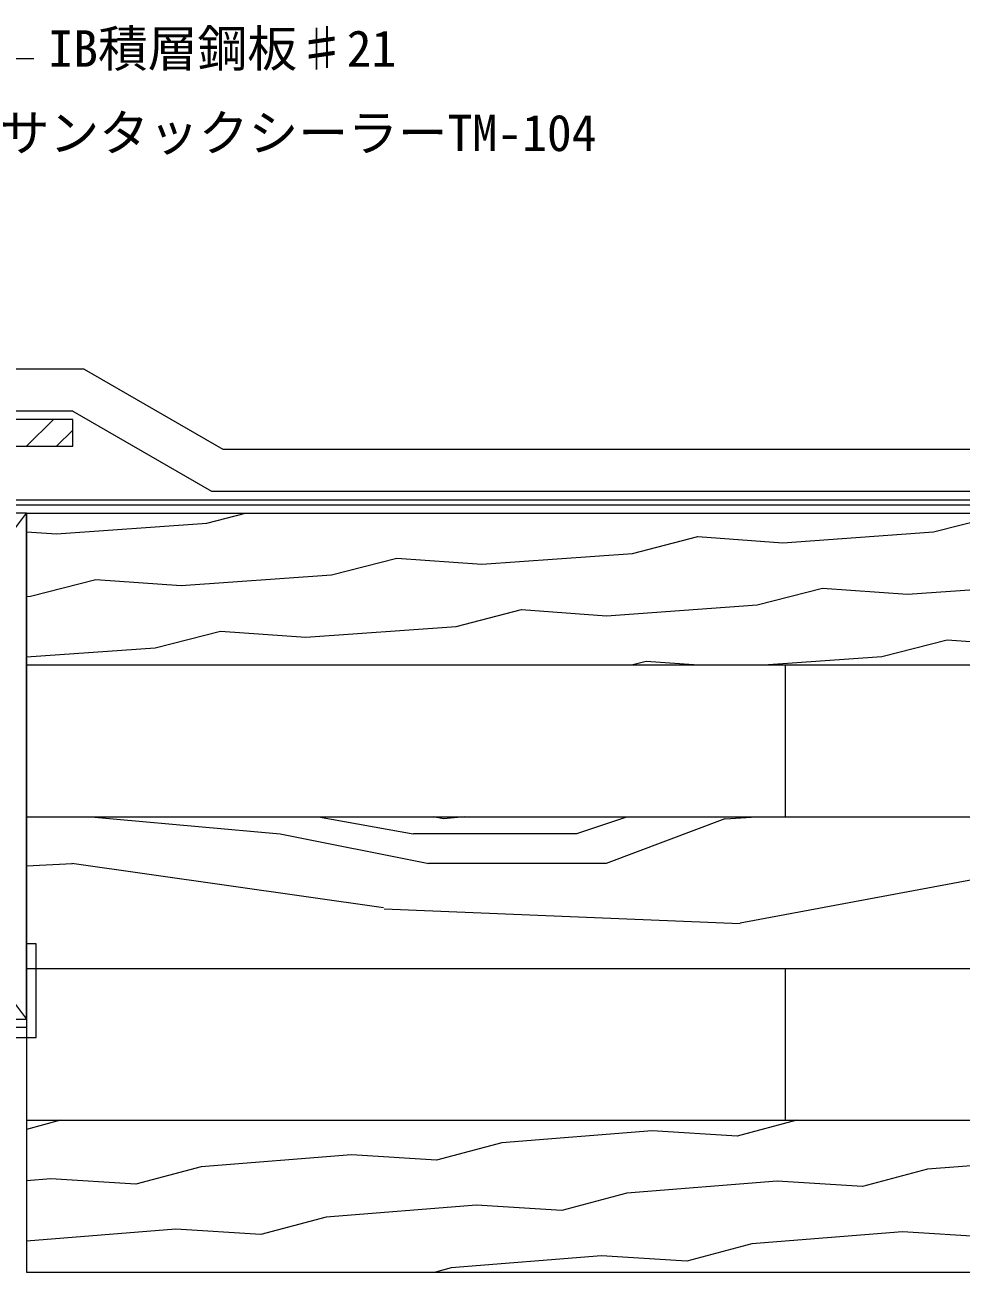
# Model space of a CAD drawing. Units: millimetres, scale not verified. Extents: x -840 to 840, y -594 to 594.
# Drawn here: x -103.8 to 192.2, y -144 to 250.4 of the extents above; entities that cross this region are included whole.
import ezdxf
from ezdxf.enums import TextEntityAlignment as Align

# ---------------------------------------------------------------- set-up
doc = ezdxf.new("R2010")
doc.units = ezdxf.units.MM
doc.header["$LTSCALE"] = 2
for name, color, linetype, lineweight in [('0-0_野地板', 2, 'Continuous', 9), ('0-1_実線', 7, 'Continuous', 9), ('0-2_GL鋼板', 7, 'Continuous', 9), ('0-6_IBｼｰﾄ', 7, 'Continuous', 9), ('0-7_部材(積層鋼板)', 4, 'Continuous', 9), ('0-B_文字', 5, 'Continuous', 9), ('0-F_寸法線', 7, 'Continuous', 9)]:
    doc.layers.add(name, color=color, linetype=linetype, lineweight=lineweight)
doc.styles.add('ＭＳ ゴシック', font='')
doc.styles.get('ＭＳ ゴシック').set_extended_font_data('MS Gothic')

msp = doc.modelspace()

# ---------------------------------------------------------------- linework, layer by layer
at = {"layer": '0-0_野地板'}
for p, q in [((-223.365, 96), (-103.365, -64)), ((-223.365, -64), (-103.365, 96)), ((-103.365, 96), (616.635, 96)), ((-103.365, 96), (-103.365, -144)), ((-46.281, 92.868), (-34.057, 96)), ((183.469, 90.067), (204.135, 95.361)), ((-93.864, 89.486), (-46.281, 92.868)), ((-103.365, 90.162), (-93.864, 89.486)), ((88.303, 83.303), (108.969, 88.598)), ((108.969, 88.598), (135.886, 86.685)), ((135.886, 86.685), (183.469, 90.067)), ((40.72, 79.922), (88.303, 83.303)), ((-6.862, 76.54), (13.804, 81.835)), ((13.804, 81.835), (40.72, 79.922)), ((-102.028, 69.777), (-81.362, 75.072)), ((-81.362, 75.072), (-54.445, 73.159)), ((-54.445, 73.159), (-6.862, 76.54)), ((127.722, 66.976), (148.388, 72.27)), ((148.388, 72.27), (175.305, 70.357)), ((175.305, 70.357), (222.888, 73.739)), ((-103.365, 69.682), (-102.028, 69.777)), ((32.556, 60.212), (53.222, 65.507)), ((53.222, 65.507), (80.139, 63.594)), ((80.139, 63.594), (127.722, 66.976)), ((-15.026, 56.831), (32.556, 60.212)), ((-62.609, 53.449), (-41.943, 58.744)), ((-41.943, 58.744), (-15.026, 56.831)), ((167.141, 50.648), (187.807, 55.942)), ((187.807, 55.942), (214.724, 54.029)), ((-103.365, 50.553), (-62.609, 53.449)), ((-103.365, 48), (616.635, 48)), ((88.039, 48), (92.641, 49.179)), ((92.641, 49.179), (109.233, 48)), ((129.884, 48), (167.141, 50.648)), ((136.635, 48), (136.635, 0)), ((-103.365, 0), (616.635, 0)), ((-82.85, 0), (-74.721, -0.739)), ((-10.975, 0), (18.909, -5.433)), ((28.579, -0.669), (25.232, 0)), ((35.318, 0), (28.581, -0.674)), ((70.711, -5.283), (86.558, 0)), ((117.628, -0.664), (127.586, 0)), ((-74.721, -0.739), (-23.094, -5.432)), ((80.087, -14.679), (117.634, -0.599)), ((-23.047, -5.363), (23.886, -14.749)), ((19.089, -5.333), (70.715, -5.333)), ((-103.365, -15.546), (-88.808, -14.78)), ((-88.938, -14.644), (9.622, -28.724)), ((23.782, -14.72), (80.102, -14.72)), ((122.408, -33.594), (197.501, -19.514)), ((9.738, -29.074), (122.378, -33.767)), ((-103.365, -48), (616.635, -48)), ((136.635, -48), (136.635, -96)), ((-103.365, -96), (616.635, -96)), ((-92.52, -96), (-103.365, -98.879)), ((140.245, -96), (121.471, -100.985)), ((94.538, -99.307), (46.987, -103.104)), ((121.471, -100.985), (94.538, -99.307)), ((46.987, -103.104), (26.368, -108.578)), ((-0.565, -106.9), (-48.116, -110.697)), ((26.368, -108.578), (-0.565, -106.9)), ((229.201, -107.697), (181.649, -111.494)), ((-48.116, -110.697), (-68.735, -116.172)), ((181.649, -111.494), (161.03, -116.968)), ((-95.668, -114.494), (-103.365, -115.108)), ((-68.735, -116.172), (-95.668, -114.494)), ((134.098, -115.29), (86.546, -119.087)), ((161.03, -116.968), (134.098, -115.29)), ((86.546, -119.087), (65.928, -124.562)), ((38.995, -122.884), (-8.556, -126.68)), ((65.928, -124.562), (38.995, -122.884)), ((-8.556, -126.68), (-29.175, -132.155)), ((-56.108, -130.477), (-103.365, -134.25)), ((-29.175, -132.155), (-56.108, -130.477)), ((173.658, -131.273), (126.106, -135.07)), ((200.59, -132.951), (173.658, -131.273)), ((126.106, -135.07), (105.487, -140.545)), ((78.555, -138.867), (31.003, -142.664)), ((105.487, -140.545), (78.555, -138.867)), ((-103.365, -144), (616.635, -144)), ((31.003, -142.664), (25.97, -144))]:
    msp.add_line(p, q, dxfattribs=at)
msp.add_lwpolyline([(-223.365, -64), (-103.365, -64), (-103.365, 96), (-223.365, 96)], close=True, dxfattribs=at)
at = {"layer": '0-1_実線'}
for p, q in [((-110.031, 98.667), (616.635, 98.667)), ((-108.431, 100.267), (616.635, 100.267))]:
    msp.add_line(p, q, dxfattribs=at)
at = {"layer": '0-2_GL鋼板'}
msp.add_line((-103.365, -66.667), (-231.809, -66.667), dxfattribs=at)
msp.add_lwpolyline([(-228.698, -69.778), (-100.254, -69.778), (-100.254, -40.19), (-103.365, -40.19), (-103.365, -66.667)], dxfattribs=at)
at = {"layer": '0-6_IBｼｰﾄ'}
for p, q in [((-85.125, 141.6), (-247.365, 141.6)), ((-85.125, 141.6), (-41.247, 116.267)), ((-88.698, 128.267), (-247.365, 128.267)), ((-88.698, 128.267), (-44.82, 102.933)), ((-41.247, 116.267), (616.635, 116.267)), ((-44.82, 102.933), (616.635, 102.933))]:
    msp.add_line(p, q, dxfattribs=at)
at = {"layer": '0-7_部材(積層鋼板)'}
for p, q in [((-103.27, 117.156), (-94.825, 125.6)), ((-93.842, 117.156), (-88.698, 122.299))]:
    msp.add_line(p, q, dxfattribs=at)
at = {"layer": '0-7_部材(積層鋼板)', "color": 7}
msp.add_lwpolyline([(-265.587, 117.156), (-88.698, 117.156), (-88.698, 125.6), (-268.698, 125.6)], dxfattribs=at)
at = {"layer": '0-7_部材(積層鋼板)'}
msp.add_lwpolyline([(-88.698, 117.156), (-88.698, 125.6), (-155.365, 125.6), (-155.365, 117.156)], close=True, dxfattribs=at)
at = {"layer": '0-F_寸法線'}
msp.add_lwpolyline([(-187.772, 110.222), (-112.959, 239.805), (-100.959, 239.805)], dxfattribs=at)

# ---------------------------------------------------------------- texts
at = {"layer": '0-B_文字', "color": 7, "style": 'ＭＳ ゴシック'}
for s, p in [('IB積層鋼板♯21', (-96.418, 233.746)), ('サンタックシーラーTM-104', (-111.815, 207.077))]:
    msp.add_text(s, height=11.54, dxfattribs=at).set_placement(p, align=Align.BOTTOM_LEFT)

doc.saveas('drawing.dxf')
